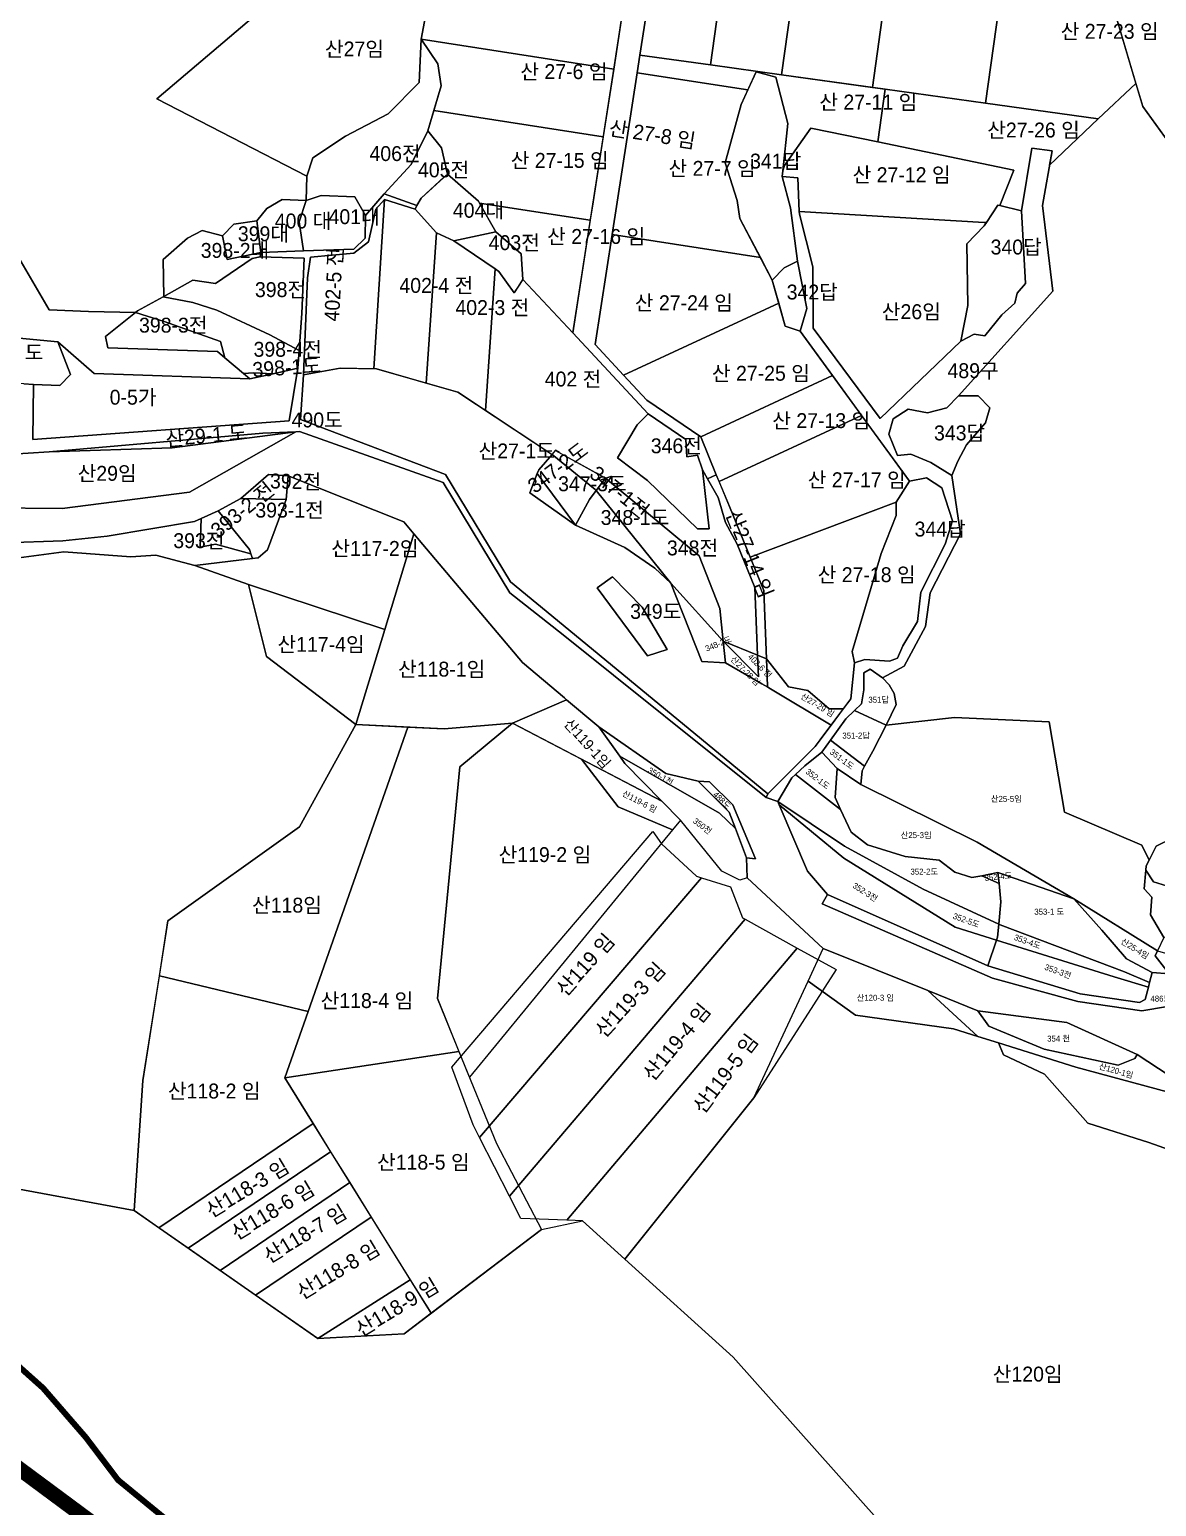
# Model space of a CAD drawing. Header units: metres. Extents: x 425810 to 429904, y 275710 to 280356.
# Drawn here: x 428198 to 428576.4, y 278383.4 to 278879.3 of the extents above; entities that cross this region are included whole.
import ezdxf

# ---------------------------------------------------------------- set-up
doc = ezdxf.new("R2010")
doc.units = ezdxf.units.M
doc.linetypes.add('boundary', pattern=[170, 150, -4, 4, -4, 4, -4])
for name, color, linetype in [('-00-경계_369-1 369 매입(20240430)', 7, 'Continuous'), ('-00-도시계획도로 현황측량경계', 7, 'Continuous'), ('00_지번', 6, 'Continuous'), ('00_지적', 6, 'Continuous')]:
    doc.layers.add(name, color=color, linetype=linetype)
doc.styles.get("Standard").update_dxf_attribs({"font": ''})
doc.styles.get('Standard').set_extended_font_data('Gulim')

msp = doc.modelspace()

# ---------------------------------------------------------------- linework, layer by layer
at = {"layer": '-00-경계_369-1 369 매입(20240430)', "color": 1, "linetype": 'boundary', "flags": 128}
msp.add_lwpolyline([(428568.2, 278277.68, 5, 5, -0.256621), (428516.85, 278290.67, 5, 5, 0), (428504.6, 278302.09, 5, 5, 0), (428496.1, 278302.15, 5, 5, 0), (428456.74, 278329.89, 5, 5, 0), (428428.08, 278337.92, 5, 5, 0), (428400.18, 278336.56, 5, 5, 0), (428393.52, 278342.44, 5, 5, 0), (428360.53, 278339.18, 5, 5, 0), (428354.62, 278333.91, 5, 5, 0), (428339.13, 278332.78, 5, 5, 0), (428328.67, 278336.03, 5, 5, 0), (428326.56, 278335.82, 5, 5, -0.1835), (428248, 278356.97, 5, 5, 0), (428217.51, 278379.09, 5, 5, 0), (428175.02, 278410.59, 5, 5, 0), (428156.03, 278422.22, 5, 5, 0), (428142.35, 278429.28, 5, 5, 0), (428040.45, 278481.59, 5, 5, 0), (427977.64, 278514.83, 5, 5, 0), (427941.57, 278533.23, 5, 5, 0), (427943.15, 278543.65, 5, 5, 0), (427944.74, 278554.21, 5, 5, 0), (427944.8, 278554.24, 5, 5, 0), (427949.67, 278585.84, 5, 5, 0), (427921.6, 278588.92, 5, 5, 0), (427848.94, 278616.01, 5, 5, 0), (427828.56, 278640.7, 5, 5, 0), (427798.74, 278646.62, 5, 5, 0), (427777.67, 278622.48, 5, 5, 0), (427733.55, 278606.06, 5, 5, 0), (427677.3, 278626.99, 5, 5, 0), (427610.58, 278626.99, 5, 5, 0), (427592.4, 278607.6, 5, 5, 0), (427587.84, 278607.71, 5, 5, 0), (427567.97, 278626.99, 5, 5, 0), (427514.13, 278626.99, 5, 5, 0), (427498.57, 278595.16, 5, 5, 0), (427334.49, 278598.47, 5, 5, 0), (427321.51, 278586.38, 5, 5, 0), (427300.15, 278581.28, 5, 5, 0), (427301.99, 278518.95, 5, 5, 0), (427297.86, 278481.07, 5, 5, 0), (427297.44, 278477.16, 5, 5, 0), (427251.4, 278493.07, 5, 5, 0), (427212.92, 278490, 5, 5, 0), (427192.22, 278480.9, 5, 5, 0), (427194.93, 278477.05, 5, 5, 0), (427190.75, 278468.73, 5, 5, 0), (427186.47, 278462.68, 5, 5, 0), (427174.5, 278461.44, 5, 5, 0), (427159.34, 278468.76, 5, 5, 0), (427160.1, 278470.27, 5, 5, 0), (427155.3, 278470.36, 5, 5, 0), (427145.4, 278471.68, 5, 5, 0), (427141.13, 278469.37, 5, 5, 0), (427135.91, 278471.57, 5, 5, 0), (427121.76, 278437.91, 5, 5, 0), (427126.64, 278389.66, 5, 5, 0), (427123.16, 278338.37, 5, 5, 0), (427104.57, 278330.11, 5, 5, 0), (427060.11, 278310.36, 5, 5, 0), (427026.19, 278280.45, 5, 5, 0), (427014.49, 278270.13, 5, 5, 0), (426953.95, 278216.78, 5, 5, 0), (426978.09, 278210.09, 5, 5, 0), (427020.13, 278179.51, 5, 5, 0), (427026.21, 278172.91, 5, 5, 0), (426987.7, 278121.75, 5, 5, 0), (427011.74, 277949.56, 5, 5, 0), (427009.57, 277929.72, 5, 5, 0), (427020.63, 277882.75, 5, 5, 0), (427004.12, 277845.38, 5, 5, 0), (427010.75, 277787.53, 5, 5, 0), (427000.04, 277733.77, 5, 5, 0), (426988.13, 277685.16, 5, 5, 0), (427071.78, 277618.58, 5, 5, 0), (427116.45, 277643.45, 5, 5, 0), (427176.44, 277639.2, 5, 5, 0), (427227.52, 277610.41, 5, 5, 0), (427276.41, 277572.48, 5, 5, 0), (427321.08, 277585.09, 5, 5, 0), (427330.23, 277571.3, 5, 5, 0), (427344, 277550.55, 5, 5, 0), (427365.09, 277566.33, 5, 5, 0), (427375.35, 277574.01, 5, 5, 0), (427398.27, 277600.7, 5, 5, 0), (427494.66, 277583.04, 5, 5, 0), (427544, 277627.17, 5, 5, 0), (427567.47, 277710.99, 5, 5, 0), (427554.42, 277765.36, 5, 5, 0), (427542.06, 277816.86, 5, 5, 0), (427541.14, 277820.68, 5, 5, 0), (427560.72, 277905.61, 5, 5, 0), (427645.9, 277978.09, 5, 5, 0), (427744.53, 278038.63, 5, 5, 0), (427769.87, 278054.19, 5, 5, 0), (427843.22, 278092.11, 5, 5, 0), (427863.42, 278107.41, 5, 5, 0), (427882.74, 278137.91, 5, 5, 0), (427883.96, 278166.41, 5, 5, 0), (427887.32, 278175.35, 5, 5, 0), (427911.39, 278196.86, 5, 5, 0), (427912.01, 278222.73, 5, 5, 0), (427957.75, 278215, 5, 5, 0), (428012.07, 277983.38, 5, 5, 0), (428096.94, 278017.94, 5, 5, 0), (428242.95, 277930.41, 5, 5, 0), (428306.39, 277955.36, 5, 5, 0), (428324.62, 277923.61, 5, 5, 0), (428355.58, 277903.46, 5, 5, 0), (428374.91, 277886.18, 5, 5, 0), (428418.94, 277906.25, 5, 5, 0), (428511.44, 277881.13, 5, 5, 0), (428538.77, 277857.59, 5, 5, 0), (428559.92, 277839.38, 5, 5, 0), (428636.97, 277806.59, 5, 5, 0), (428652.4, 277809.9, 5, 5, 0), (428668.37, 277830.72, 5, 5, 0), (428700.96, 277880.83, 5, 5, 0), (428728.31, 277913.69, 5, 5, 0), (428781.43, 277944.52, 5, 5, 0), (428812, 277973.66, 5, 5, 0), (428825.47, 278025.91, 5, 5, 0), (428800.16, 278143.76, 5, 5, 0), (428770.39, 278292, 5, 5, 0), (428769.49, 278303.13, 5, 5, 0), (428763.5, 278310.16, 5, 5, 0), (428768.71, 278316.82, 5, 5, 0), (428772.3, 278323.95, 5, 5, 0), (428772.95, 278326.25, 5, 5, 0), (428774.61, 278332.28, 5, 5, 0), (428774.99, 278335.62, 5, 5, 0), (428775.27, 278344.56, 5, 5, 0), (428773.29, 278344.11, 5, 5, 0), (428766.79, 278345.34, 5, 5, 0), (428765.8, 278348.33, 5, 5, 0), (428758.91, 278368.99, 5, 5, 0), (428750.66, 278369.36, 5, 5, -0.399832), (428717.94, 278316.64, 5, 5, 0), (428568.21, 278277.68, 5, 5, -0.000062), (428568.2, 278277.68, 0, 0, 0)], format="xyseb", dxfattribs=at)
at = {"layer": '-00-도시계획도로 현황측량경계', "color": 5, "linetype": 'boundary', "const_width": 2, "flags": 128}
msp.add_lwpolyline([(428748.28, 278465.92), (428748.59, 278473.4), (428748.12, 278533.24), (428743.66, 278540.1), (428721.74, 278546.6), (428729.32, 278551.8), (428826.83, 278555.2), (428910.07, 278571.15), (428914.85, 278559.15), (428883.75, 278540.07), (428872.56, 278539.58), (428839.26, 278537.32), (428763.29, 278534.59), (428763.7, 278480.94), (428767.81, 278475.03), (428772.87, 278453.6), (428741.14, 278415.21), (428754.21, 278373.04), (428751.3, 278365.42, -0.374331), (428717.94, 278316.64), (428568.2, 278277.68), (428568.21, 278277.68), (428568.2, 278277.68, -0.256621), (428516.85, 278290.67), (428504.6, 278302.09), (428496.1, 278302.15), (428456.74, 278329.89), (428428.08, 278337.92), (428400.18, 278336.56), (428393.52, 278342.44), (428360.53, 278339.18), (428354.62, 278333.91), (428339.13, 278332.78), (428328.67, 278336.03), (428326.56, 278335.82, -0.1835), (428248, 278356.97), (428217.51, 278379.09), (428175.02, 278410.59), (428156.03, 278422.22), (428142.35, 278429.28), (428040.45, 278481.59), (427977.64, 278514.83), (427941.57, 278533.23), (427944.74, 278554.21), (427958.2, 278560.95), (427994.66, 278530.31), (428040.29, 278499.61), (428073.2, 278484.68), (428101.67, 278473.8), (428121.39, 278469.58), (428183.45, 278440.24), (428202.53, 278423.19), (428216.9, 278406.61), (428227.73, 278392.31), (428241.69, 278380.86), (428265.99, 278361.17), (428272.96, 278356.77), (428294.93, 278350.55), (428312.69, 278349.24), (428319.03, 278353.16), (428323.74, 278358.05), (428327.33, 278361.01), (428336.22, 278362.58), (428344.36, 278359.99), (428358.44, 278355.35), (428364.33, 278354.03), (428369.56, 278356.29), (428386.47, 278360.4), (428401.9, 278363.74), (428412.28, 278363.25), (428421.89, 278360.78), (428431.48, 278357.11), (428438.77, 278353.52, -0.057593), (428447.97, 278352.82), (428457.57, 278354.39), (428467.43, 278353.96), (428481.24, 278348.17), (428490.1, 278341.12), (428500.06, 278328.59), (428513.89, 278310.61), (428526.94, 278303.39), (428534.97, 278300.42), (428541.18, 278300.3), (428552.06, 278297.76), (428579.37, 278305.11), (428589.85, 278309.97), (428591.87, 278312.71), (428606.32, 278321.69), (428620.77, 278330.67), (428640.26, 278337.74), (428665.49, 278338.34), (428674.54, 278341.24), (428684.77, 278345.45), (428689.38, 278345.23), (428699.19, 278340.11), (428725.03, 278334.14), (428738.09, 278356.44), (428722.92, 278402.1), (428717.75, 278417.76), (428720.13, 278438.47), (428736.2, 278454.84)], format="xyb", close=True, dxfattribs=at)
at = {"layer": '00_지적', "linetype": 'Continuous', "flags": 128}
for points in [[(428329.47, 278876.1), (428329.47, 278876.04), (428328.85, 278861.51), (428318.37, 278851.05), (428304.05, 278843.45), (428293.08, 278836.28), (428291.13, 278830.07), (428240.73, 278856.05), (428289.49, 278897.56), (428300.06, 278940.57), (428348.18, 278974.98), (428345.9, 278962.91), (428342.26, 278943.68), (428337.34, 278917.66), (428333.77, 278898.81), (428329.47, 278876.1)], [(428402.97, 278870.71), (428414.07, 278942.29), (428436.33, 278936.48), (428426.71, 278867.41), (428402.97, 278870.71)], [(428426.71, 278867.41), (428436.33, 278936.48), (428450.58, 278932.76), (428460.07, 278932.57), (428450.53, 278864.09), (428426.71, 278867.41)], [(428450.53, 278864.09), (428460.07, 278932.57), (428478.9, 278932.2), (428490.16, 278925.33), (428481.08, 278859.83), (428450.53, 278864.09)], [(428482.87, 278841.58), (428485.32, 278859.24), (428450.53, 278864.09), (428481.08, 278859.83), (428490.16, 278925.33), (428508, 278910.25), (428526.15, 278905.73), (428519.02, 278854.55), (428485.32, 278859.24), (428482.87, 278841.58)], [(428519.02, 278854.55), (428526.15, 278905.73), (428551.17, 278899.5), (428558, 278897.8), (428558.33, 278897.72), (428558.69, 278897.63), (428558.42, 278921.53), (428558.7, 278897.63), (428566.04, 278872.92), (428569.52, 278861.24), (428569.51, 278861.23), (428556.88, 278849.27), (428519.02, 278854.55)], [(428329.51, 278876.03), (428329.47, 278876.1), (428333.77, 278898.81), (428397.69, 278888.92), (428394.14, 278866.01), (428329.51, 278876.03)], [(428331.69, 278845.35), (428326.11, 278834.02), (428317.03, 278824.14), (428310.83, 278816.88), (428307.24, 278823.09), (428295.95, 278823.54), (428290.92, 278821.9), (428291.13, 278830.07), (428293.08, 278836.28), (428304.05, 278843.45), (428318.37, 278851.05), (428328.85, 278861.51), (428329.47, 278876.1), (428335.04, 278867.81), (428336.21, 278860.41), (428331.69, 278845.35)], [(428329.51, 278876.03), (428394.14, 278866.01), (428390.62, 278843.31), (428390.62, 278843.31), (428333.73, 278852.14), (428336.21, 278860.41), (428335.04, 278867.81), (428329.51, 278876.03)], [(428402.05, 278864.78), (428402.97, 278870.71), (428426.71, 278867.41), (428450.53, 278864.09), (428481.08, 278859.83), (428485.32, 278859.24), (428482.87, 278841.58), (428460.38, 278846.23), (428451.47, 278833.68), (428450.92, 278831.82), (428452.62, 278847.78), (428448.65, 278863.36), (428442.02, 278865.13), (428439.17, 278859.02), (428402.05, 278864.78)], [(428393.62, 278810.49), (428402.05, 278864.78), (428439.17, 278859.02), (428436.91, 278854.17), (428431.58, 278834.59), (428435.56, 278821.91), (428436.55, 278815.86), (428443.4, 278802.76), (428393.62, 278810.49)], [(428431.58, 278834.59), (428436.91, 278854.17), (428442.02, 278865.13), (428448.65, 278863.36), (428452.62, 278847.78), (428450.92, 278831.82), (428450.71, 278829.91), (428453.53, 278819.48), (428455.86, 278801.53), (428451.4, 278799.26), (428447.37, 278795.17), (428436.55, 278815.86), (428435.56, 278821.91), (428431.58, 278834.59)], [(428482.87, 278841.58), (428485.32, 278859.24), (428519.02, 278854.55), (428556.88, 278849.27), (428556.88, 278849.27), (428540.54, 278833.8), (428541.39, 278838.6), (428534.51, 278839.5), (428531.09, 278818.39), (428523.78, 278820.2), (428528.51, 278832.14), (428482.87, 278841.58)], [(428331.69, 278845.35), (428333.73, 278852.14), (428390.62, 278843.31), (428386.99, 278819.97), (428386.27, 278815.33), (428349.13, 278821.06), (428348.76, 278821.71), (428338.29, 278830.79), (428336.33, 278839.64), (428331.69, 278845.35)], [(428338.29, 278830.79), (428329.52, 278822.72), (428328.04, 278820.25), (428317.03, 278824.14), (428326.11, 278834.02), (428331.69, 278845.35), (428336.33, 278839.64), (428338.29, 278830.79)], [(428450.71, 278829.91), (428450.92, 278831.82), (428450.92, 278831.82), (428451.47, 278833.68), (428460.38, 278846.23), (428482.87, 278841.58), (428528.51, 278832.14), (428523.78, 278820.2), (428523.13, 278820.35), (428519.31, 278814.53), (428518.59, 278814.57), (428456.46, 278818.18), (428455.99, 278829.53), (428450.71, 278829.91)], [(428455.86, 278801.53), (428453.53, 278819.48), (428450.71, 278829.91), (428455.99, 278829.53), (428456.46, 278818.18), (428456.5, 278817.37), (428460.99, 278799.59), (428461.15, 278779.07), (428483.66, 278748.72), (428510.68, 278774.63), (428515.2, 278777.08), (428518.78, 278776.48), (428524.48, 278783.53), (428528.87, 278787.41), (428529.65, 278790.79), (428532.47, 278793.99), (428531.09, 278818.39), (428534.51, 278839.5), (428541.39, 278838.6), (428538.13, 278820.23), (428541.66, 278791.46), (428509.96, 278756.28), (428506.01, 278752.34), (428499.48, 278750.57), (428493.02, 278751.85), (428487.99, 278748.55), (428486.5, 278743.4), (428489.49, 278736.26), (428493.95, 278736.79), (428500.68, 278733.9), (428507.67, 278729.57), (428510.57, 278710), (428500.39, 278690.21), (428498.84, 278678.84), (428491.7, 278665.53), (428484.44, 278661.6), (428480.25, 278664.57), (428478.19, 278663.32), (428478.13, 278657.61), (428477.39, 278652.86), (428475.01, 278650.62), (428472.14, 278647.91), (428466.96, 278640.66), (428464.09, 278636.64), (428458.3, 278632.06), (428455.22, 278629.23), (428453.96, 278628.07), (428449.21, 278620.11), (428445.31, 278621.46), (428445.93, 278622.65), (428461.85, 278638.64), (428463.5, 278640.86), (428473.73, 278654.55), (428474.98, 278666.71), (428478.43, 278667.76), (428486.74, 278667.23), (428489.46, 278668.3), (428491.2, 278672.4), (428496.2, 278680.5), (428497.3, 278690.41), (428505.43, 278706.52), (428507.87, 278714.4), (428504.36, 278725.48), (428499.17, 278728.77), (428493.51, 278727.62), (428456.81, 278778.06), (428459.01, 278785.66), (428455.86, 278801.53)], [(428337.27, 278829.85), (428338.29, 278830.79), (428348.76, 278821.71), (428349.13, 278821.06), (428354.54, 278811.42), (428340.42, 278808.39), (428334.62, 278811.1), (428327.46, 278819.04), (428328.04, 278820.25), (428329.52, 278822.72), (428337.27, 278829.85)], [(428110.84, 278797.77), (428119.16, 278815.77), (428120.36, 278824.48), (428137.7, 278828.85), (428178.3, 278817.51), (428194.43, 278802.65), (428204.63, 278785.18), (428217.77, 278784.63), (428233.55, 278784.3), (428223.51, 278776.22), (428224.26, 278772.4), (428261.08, 278771.16), (428263.59, 278769.06), (428269.84, 278763.86), (428272, 278762.05), (428219.75, 278763.78), (428207.51, 278774.41), (428189.76, 278776.11), (428167.66, 278785.87), (428124.87, 278791.63), (428110.84, 278797.77)], [(428290.92, 278821.9), (428288.53, 278814.71), (428290.03, 278804.98), (428275.65, 278804.42), (428274.3, 278815.08), (428277.7, 278819.23), (428282.79, 278822.27), (428290.92, 278821.9)], [(428290.92, 278821.9), (428295.95, 278823.54), (428307.24, 278823.09), (428310.83, 278816.88), (428310.65, 278809.3), (428306.9, 278805.58), (428290.03, 278804.98), (428288.53, 278814.71), (428290.92, 278821.9)], [(428306.9, 278804.23), (428311.77, 278808.06), (428314.3, 278819.01), (428317.17, 278822.22), (428313.58, 278765.43), (428302.28, 278765.57), (428290.01, 278763.33), (428291.37, 278795.89), (428292.34, 278802.91), (428306.9, 278804.23)], [(428327.46, 278819.04), (428334.62, 278811.1), (428331.19, 278760.61), (428314.53, 278765.41), (428313.58, 278765.43), (428317.17, 278822.22), (428327.46, 278819.04)], [(428354.54, 278811.42), (428349.13, 278821.06), (428386.27, 278815.33), (428380.4, 278777.47), (428363.68, 278795.41), (428363.13, 278803.99), (428354.54, 278811.42)], [(428510.68, 278774.63), (428513.06, 278786.7), (428512.68, 278807.38), (428518.56, 278813.39), (428519.31, 278814.53), (428523.13, 278820.35), (428523.78, 278820.2), (428531.09, 278818.39), (428532.47, 278793.99), (428529.65, 278790.79), (428528.87, 278787.41), (428524.48, 278783.53), (428518.78, 278776.48), (428515.2, 278777.08), (428510.68, 278774.63)], [(428274.3, 278815.08), (428275.65, 278804.42), (428264.31, 278802.09), (428262.78, 278810.09), (428266.65, 278813.98), (428274.3, 278815.08)], [(428510.68, 278774.63), (428483.66, 278748.72), (428461.15, 278779.07), (428460.99, 278799.59), (428456.5, 278817.37), (428456.46, 278818.18), (428518.59, 278814.57), (428519.31, 278814.53), (428518.56, 278813.39), (428512.68, 278807.38), (428513.06, 278786.7), (428510.68, 278774.63)], [(428275.65, 278804.42), (428275.49, 278802.96), (428272.73, 278802.46), (428260.39, 278794.08), (428252.85, 278795.18), (428243.11, 278789.69), (428242.91, 278802.05), (428251.05, 278809.28), (428255.96, 278811.8), (428262.78, 278810.09), (428264.31, 278802.09), (428275.65, 278804.42)], [(428340.42, 278808.39), (428354.3, 278798.91), (428351.08, 278751.43), (428341.84, 278757.54), (428331.19, 278760.61), (428334.62, 278811.1), (428340.42, 278808.39)], [(428340.42, 278808.39), (428354.54, 278811.42), (428363.13, 278803.99), (428363.68, 278795.41), (428360.76, 278790.85), (428355.55, 278798.06), (428354.3, 278798.91), (428340.42, 278808.39)], [(428449.56, 278787.46), (428397.49, 278763.22), (428387.89, 278773.52), (428393.62, 278810.49), (428443.4, 278802.76), (428447.37, 278795.17), (428449.56, 278787.46)], [(428243.11, 278789.69), (428252.85, 278795.18), (428260.39, 278794.08), (428272.73, 278802.46), (428275.49, 278802.96), (428290.2, 278802.53), (428289.38, 278783.95), (428288.52, 278771.5), (428278.7, 278776.84), (428260.86, 278785.03), (428252.83, 278787.67), (428242.83, 278789.53), (428243.11, 278789.69)], [(428447.37, 278795.17), (428451.4, 278799.26), (428455.86, 278801.53), (428459.01, 278785.66), (428456.81, 278778.06), (428451.74, 278779.73), (428447.37, 278795.17)], [(428430.94, 278673.94), (428429.84, 278684.88), (428422.85, 278702.6), (428391.37, 278728.7), (428375.96, 278737.19), (428375.96, 278737.31), (428374.57, 278738.07), (428373.43, 278736.65), (428351.08, 278751.42), (428351.08, 278751.43), (428354.3, 278798.91), (428355.55, 278798.06), (428360.76, 278790.85), (428362.13, 278792.98), (428363.68, 278795.41), (428380.4, 278777.47), (428405.7, 278750.32), (428402.18, 278746.74), (428402.07, 278746.63), (428395.45, 278735.52), (428405.52, 278727.95), (428422.32, 278711.7), (428426.16, 278711.63), (428423.98, 278731.43), (428425.64, 278728.47), (428429.19, 278722.14), (428431.68, 278713.76), (428435.64, 278706.5), (428441.56, 278691.99), (428442.49, 278669.2), (428430.94, 278673.94)], [(428233.55, 278784.3), (428234.24, 278784.86), (428242.83, 278789.53), (428252.83, 278787.67), (428260.86, 278785.03), (428278.7, 278776.84), (428288.52, 278771.5), (428288.11, 278765.6), (428279.77, 278763.76), (428273.17, 278764.09), (428269.84, 278763.86), (428263.59, 278769.06), (428262.17, 278774.57), (428243.18, 278781.33), (428233.55, 278784.3)], [(428467.63, 278763.18), (428423.37, 278742.61), (428405.3, 278754.83), (428397.49, 278763.21), (428397.49, 278763.22), (428449.56, 278787.46), (428451.74, 278779.73), (428456.81, 278778.06), (428467.63, 278763.18)], [(428233.55, 278784.3), (428243.18, 278781.33), (428262.17, 278774.57), (428263.59, 278769.06), (428261.08, 278771.16), (428224.26, 278772.4), (428223.51, 278776.22), (428233.55, 278784.3)], [(428154.01, 278778.75), (428179.74, 278777.31), (428189.76, 278776.11), (428207.51, 278774.41), (428211.75, 278763.44), (428208.22, 278759.75), (428199.29, 278760.18), (428196.08, 278760.34), (428188.68, 278760.7), (428177.47, 278761.24), (428178.14, 278764.59), (428151.33, 278768.7), (428154.01, 278778.75)], [(428288.11, 278765.6), (428285.2, 278747.92), (428199.12, 278741.62), (428199.29, 278760.18), (428208.22, 278759.75), (428211.75, 278763.44), (428207.51, 278774.41), (428219.75, 278763.78), (428272, 278762.05), (428279.77, 278763.76), (428288.11, 278765.6)], [(428445.87, 278658.49), (428446.78, 278657.94), (428467.17, 278645.77), (428463.5, 278640.86), (428461.85, 278638.64), (428445.93, 278622.65), (428377.15, 278679.38), (428359.53, 278693.91), (428337.72, 278729.86), (428289.02, 278748.34), (428290.01, 278763.33), (428302.28, 278765.57), (428314.53, 278765.41), (428341.84, 278757.54), (428373.44, 278736.61), (428368.97, 278731.43), (428368.5, 278730.21), (428366.01, 278723.72), (428381.35, 278712.86), (428397.84, 278705.4), (428407.94, 278698.5), (428413.39, 278693.38), (428423.75, 278667.11), (428431.66, 278666.73), (428443.89, 278659.67), (428445.87, 278658.49)], [(428269.84, 278763.86), (428273.17, 278764.09), (428279.77, 278763.76), (428272, 278762.05), (428269.84, 278763.86)], [(428423.37, 278742.61), (428467.63, 278763.18), (428477.39, 278749.77), (428429.55, 278727.56), (428428.61, 278729.85), (428423.37, 278742.61)], [(428507.67, 278729.57), (428500.68, 278733.9), (428493.95, 278736.79), (428489.49, 278736.26), (428486.5, 278743.4), (428487.99, 278748.55), (428493.02, 278751.85), (428499.48, 278750.57), (428506.01, 278752.34), (428509.96, 278756.28), (428516.52, 278756.3), (428520.47, 278752.26), (428519.01, 278747.21), (428512.6, 278739.91), (428509.69, 278734.39), (428507.67, 278729.57)], [(428402.07, 278746.63), (428405.7, 278750.32), (428418.42, 278741.7), (428418.72, 278735.86), (428422.28, 278736.43), (428423.98, 278731.43), (428426.16, 278711.63), (428422.32, 278711.7), (428405.52, 278727.95), (428395.45, 278735.52), (428402.07, 278746.63)], [(428429.55, 278727.56), (428477.39, 278749.77), (428493.51, 278727.62), (428489.05, 278720.61), (428439.97, 278702.16), (428432.99, 278719.17), (428429.55, 278727.56)], [(428184.06, 278718.77), (428188.97, 278736.69), (428190.47, 278736.63), (428204.6, 278737.55), (428245.91, 278738.9), (428287.41, 278744.26), (428251.71, 278724.02), (428208.97, 278718.49), (428184.06, 278718.77)], [(428204.6, 278737.55), (428276.28, 278743.76), (428287.41, 278744.26), (428245.91, 278738.9), (428204.6, 278737.55)], [(428368.5, 278730.21), (428368.97, 278731.43), (428373.44, 278736.61), (428387.98, 278724.92), (428388.3, 278724.53), (428386.08, 278721.52), (428381.35, 278712.86), (428368.5, 278730.21)], [(428391.37, 278728.7), (428388.3, 278724.53), (428387.98, 278724.92), (428373.44, 278736.61), (428374.6, 278737.94), (428391.37, 278728.7)], [(428284.84, 278729.51), (428323.72, 278713.98), (428327.09, 278709.99), (428317.32, 278677.88), (428271.5, 278692.98), (428253.55, 278699.33), (428272.86, 278701.67), (428274.73, 278701.9), (428277.92, 278704.64), (428284.13, 278721.55), (428284.84, 278729.51)], [(428268.89, 278721.81), (428278.26, 278729.92), (428284.84, 278729.51), (428284.13, 278721.55), (428268.89, 278721.81)], [(428368.5, 278730.21), (428381.35, 278712.86), (428366.01, 278723.72), (428368.5, 278730.21)], [(428388.3, 278724.53), (428391.37, 278728.7), (428422.85, 278702.6), (428429.84, 278684.88), (428430.94, 278673.94), (428413.39, 278693.38), (428388.3, 278724.53)], [(428442.49, 278669.2), (428441.56, 278691.99), (428435.64, 278706.5), (428431.68, 278713.76), (428429.19, 278722.14), (428425.64, 278728.47), (428428.61, 278729.85), (428432.99, 278719.17), (428439.97, 278702.16), (428444.55, 278691.01), (428445.48, 278668.02), (428442.49, 278669.2)], [(428474.98, 278666.71), (428474.24, 278670.5), (428480.44, 278691.67), (428484, 278703.36), (428489.04, 278716.17), (428489.05, 278720.61), (428493.51, 278727.62), (428499.17, 278728.77), (428504.36, 278725.48), (428507.87, 278714.4), (428505.43, 278706.52), (428497.3, 278690.41), (428496.2, 278680.5), (428491.2, 278672.4), (428489.46, 278668.3), (428486.74, 278667.23), (428478.43, 278667.76), (428474.98, 278666.71)], [(428268.89, 278721.81), (428284.13, 278721.55), (428277.92, 278704.64), (428274.73, 278701.9), (428272.86, 278701.67), (428271.82, 278704.73), (428261.35, 278717.74), (428268.89, 278721.81)], [(428388.3, 278724.53), (428413.39, 278693.38), (428407.94, 278698.5), (428397.84, 278705.4), (428381.35, 278712.86), (428386.08, 278721.52), (428388.3, 278724.53)], [(428445.48, 278668.02), (428444.55, 278691.01), (428439.97, 278702.16), (428489.05, 278720.61), (428489.04, 278716.17), (428484, 278703.36), (428480.44, 278691.67), (428474.24, 278670.5), (428474.98, 278666.71), (428473.73, 278654.55), (428471.25, 278651.23), (428466.49, 278651.21), (428459.39, 278657.36), (428452.81, 278658.58), (428445.48, 278668.02)], [(428255.58, 278715.1), (428261.35, 278717.74), (428271.82, 278704.73), (428272.32, 278703.24), (428260.39, 278706.55), (428255.31, 278705.54), (428255.58, 278715.1)], [(428272.32, 278703.24), (428272.86, 278701.67), (428253.55, 278699.33), (428240.43, 278702.82), (428231.97, 278702.31), (428209.55, 278703.96), (428190.99, 278701.52), (428189.55, 278706.99), (428209.15, 278707.68), (428224.07, 278709.23), (428253.38, 278714.1), (428255.58, 278715.1), (428255.31, 278705.54), (428260.39, 278706.55), (428272.32, 278703.24)], [(428317.32, 278677.88), (428327.09, 278709.99), (428363.55, 278666.83), (428377.65, 278654.88), (428378.34, 278654.3), (428360.19, 278646.38), (428337.24, 278644.52), (428307.6, 278645.95), (428317.32, 278677.88)], [(428405.51, 278668.99), (428388.62, 278691.88), (428393.74, 278695.6), (428403.71, 278685.36), (428412.07, 278671.11), (428405.51, 278668.99)], [(428393.74, 278695.6), (428388.62, 278691.88), (428405.51, 278668.99), (428412.07, 278671.11), (428403.71, 278685.36), (428393.74, 278695.6)], [(428317.32, 278677.88), (428307.6, 278645.95), (428277.55, 278668.8), (428271.5, 278692.98), (428317.32, 278677.88)], [(428431.66, 278666.73), (428423.75, 278667.11), (428413.39, 278693.38), (428430.94, 278673.94), (428431.66, 278666.73)], [(428442.49, 278669.2), (428442.78, 278662.03), (428430.94, 278673.94), (428442.49, 278669.2)], [(428431.66, 278666.73), (428430.94, 278673.94), (428442.78, 278662.03), (428442.49, 278669.2), (428445.48, 278668.02), (428445.85, 278658.89), (428445.87, 278658.49), (428443.89, 278659.67), (428431.66, 278666.73)], [(428445.87, 278658.49), (428445.85, 278658.89), (428445.48, 278668.02), (428452.81, 278658.58), (428459.39, 278657.36), (428466.49, 278651.21), (428471.25, 278651.23), (428467.17, 278645.77), (428446.78, 278657.94), (428445.87, 278658.49)], [(428484.44, 278661.6), (428486.69, 278659.25), (428488.38, 278656.34), (428488.98, 278652.73), (428485.59, 278645.74), (428475.01, 278650.62), (428477.39, 278652.86), (428478.13, 278657.61), (428478.19, 278663.32), (428480.25, 278664.57), (428484.44, 278661.6)], [(428360.19, 278646.38), (428378.34, 278654.3), (428389.21, 278645.14), (428396.17, 278635.32), (428397.9, 278632.87), (428410.31, 278620.22), (428360.19, 278646.38)], [(428342.18, 278536.21), (428283.68, 278527.3), (428291.53, 278549.66), (428325.02, 278645.11), (428337.24, 278644.52), (428360.19, 278646.38), (428342.45, 278631.75), (428334.94, 278553.95), (428342.18, 278536.21)], [(428413.9, 278610.65), (428345.71, 278527.55), (428334.94, 278553.95), (428342.45, 278631.75), (428360.19, 278646.38), (428383.34, 278634.3), (428395.65, 278618.35), (428413.9, 278610.65)], [(428485.59, 278645.74), (428481.13, 278637.04), (428478.36, 278631.95), (428466.96, 278640.66), (428472.14, 278647.91), (428475.01, 278650.62), (428485.59, 278645.74)], [(428485.59, 278645.74), (428508.57, 278648.3), (428540.38, 278646.89), (428545.5, 278616.52), (428571.47, 278605.46), (428573.94, 278600.37), (428572.98, 278598.49), (428572.86, 278597.05), (428572.32, 278590.83), (428574.89, 278587.96), (428574.38, 278582.08), (428578.91, 278574.45), (428576.77, 278569.98), (428548.7, 278587.42), (428516.25, 278606.46), (428477.12, 278625.88), (428477.53, 278630.43), (428478.36, 278631.95), (428481.13, 278637.04), (428485.59, 278645.74)], [(428241.59, 278561.59), (428244.48, 278580), (428288.68, 278611.6), (428307.6, 278645.95), (428325.02, 278645.11), (428291.53, 278549.66), (428241.59, 278561.59)], [(428396.17, 278635.32), (428389.21, 278645.14), (428411.67, 278629.56), (428422.5, 278626.94), (428432.96, 278616.58), (428435.04, 278611.06), (428429.73, 278616.2), (428396.17, 278635.32)], [(428464.09, 278636.64), (428469.23, 278631.15), (428468.48, 278621.45), (428470.34, 278617.49), (428455.22, 278629.23), (428458.3, 278632.06), (428464.09, 278636.64)], [(428466.96, 278640.66), (428478.36, 278631.95), (428477.53, 278630.43), (428477.12, 278625.88), (428469.23, 278631.15), (428464.09, 278636.64), (428466.96, 278640.66)], [(428413.9, 278610.65), (428395.65, 278618.35), (428383.34, 278634.3), (428410.31, 278620.22), (428416.55, 278613.87), (428413.9, 278610.65)], [(428410.31, 278620.22), (428397.9, 278632.87), (428396.17, 278635.32), (428429.73, 278616.2), (428435.04, 278611.06), (428438.73, 278601.24), (428439, 278594.5), (428436.45, 278593.7), (428430.48, 278596.74), (428416.55, 278613.87), (428410.31, 278620.22)], [(428477.12, 278625.88), (428516.25, 278606.46), (428548.7, 278587.42), (428523.16, 278596.26), (428517.72, 278595.21), (428514.42, 278594.55), (428508.68, 278596.44), (428503.47, 278600.43), (428492.01, 278601.62), (428479.36, 278605.57), (428473.84, 278609.86), (428470.34, 278617.49), (428468.48, 278621.45), (428469.23, 278631.15), (428477.12, 278625.88)], [(428435.04, 278611.06), (428432.96, 278616.58), (428422.5, 278626.94), (428426.32, 278626.76), (428434.19, 278619.05), (428441.73, 278600.89), (428438.73, 278601.24), (428435.04, 278611.06)], [(428455.22, 278629.23), (428470.34, 278617.49), (428473.84, 278609.86), (428479.36, 278605.57), (428492.01, 278601.62), (428503.47, 278600.43), (428508.68, 278596.44), (428514.42, 278594.55), (428517.72, 278595.21), (428523.55, 278592.57), (428524.18, 278586.39), (428523.46, 278578.93), (428498.12, 278590.73), (428471.65, 278605.17), (428449.21, 278620.11), (428453.96, 278628.07), (428455.22, 278629.23)], [(428449.67, 278619.02), (428449.21, 278620.11), (428471.65, 278605.17), (428498.12, 278590.73), (428523.46, 278578.93), (428523.03, 278574.53), (428522.7, 278573.56), (428508.81, 278577.9), (428471.38, 278601.09), (428449.67, 278619.02)], [(428465.95, 278588.86), (428459.22, 278596.69), (428449.67, 278619.02), (428471.38, 278601.09), (428508.81, 278577.9), (428522.7, 278573.56), (428519.77, 278564.96), (428465.95, 278588.86)], [(428410.21, 278605.93), (428421.91, 278595.06), (428423.59, 278594.54), (428349.12, 278507.3), (428346.92, 278511.59), (428339.79, 278530.97), (428407.27, 278610.03), (428410.21, 278605.93)], [(428572.86, 278597.05), (428575.4, 278593.14), (428603.07, 278584.61), (428594.52, 278577.57), (428589.41, 278575.89), (428581.57, 278574.82), (428578.91, 278574.45), (428574.38, 278582.08), (428574.89, 278587.96), (428572.32, 278590.83), (428572.86, 278597.05)], [(428433.4, 278591.52), (428437.45, 278581.1), (428438.26, 278580.64), (428359.17, 278487.64), (428349.12, 278507.3), (428423.59, 278594.54), (428433.4, 278591.52)], [(428517.72, 278595.21), (428523.16, 278596.26), (428523.55, 278592.57), (428517.72, 278595.21)], [(428523.16, 278596.26), (428548.7, 278587.42), (428558.06, 278576.88), (428566.39, 278567.33), (428575.02, 278562.71), (428574.11, 278559.34), (428565.69, 278562.95), (428523.93, 278578.7), (428523.46, 278578.93), (428524.18, 278586.39), (428523.55, 278592.57), (428523.16, 278596.26)], [(428558.06, 278576.88), (428548.7, 278587.42), (428576.77, 278569.98), (428575.95, 278568.25), (428580.7, 278562.21), (428575.02, 278562.71), (428566.39, 278567.33), (428558.06, 278576.88)], [(428455.76, 278570.93), (428378.41, 278479.58), (428363, 278480.15), (428359.17, 278487.64), (428438.26, 278580.64), (428455.76, 278570.93)], [(428523.46, 278578.93), (428523.93, 278578.7), (428565.69, 278562.95), (428574.11, 278559.34), (428573.7, 278557.8), (428562.15, 278561.24), (428522.7, 278573.56), (428523.03, 278574.53), (428523.46, 278578.93)], [(428519.77, 278564.96), (428522.7, 278573.56), (428562.15, 278561.24), (428573.7, 278557.8), (428572.6, 278553.69), (428570.68, 278552.58), (428550.76, 278555.54), (428519.77, 278564.96)], [(428468.85, 278563.66), (428441.25, 278520.68), (428397.9, 278466.46), (428383.64, 278479.38), (428381.25, 278479.47), (428378.41, 278479.58), (428455.76, 278570.93), (428468.85, 278563.66)], [(428459.42, 278559.8), (428464.53, 278570.79), (428499.67, 278556.61), (428516.39, 278541.27), (428508.23, 278543.8), (428475.38, 278548.4), (428459.42, 278559.8)], [(428576.77, 278569.98), (428584.15, 278567.87), (428587.36, 278567.6), (428580.7, 278562.21), (428575.95, 278568.25), (428576.77, 278569.98)], [(428233.1, 278482.78), (428236.07, 278526.44), (428241.59, 278561.59), (428291.53, 278549.66), (428283.68, 278527.3), (428293.18, 278512.04), (428241.41, 278477), (428233.1, 278482.78)], [(428499.67, 278556.61), (428516.42, 278549.84), (428520.14, 278544.67), (428538.73, 278536.92), (428563.59, 278531.63), (428569.14, 278533.86), (428569.96, 278535.16), (428595.29, 278518.46), (428549.36, 278530.93), (428523.41, 278539.07), (428516.39, 278541.27), (428499.67, 278556.61)], [(428516.42, 278549.84), (428546.36, 278545.87), (428569.96, 278535.16), (428569.14, 278533.86), (428563.59, 278531.63), (428538.73, 278536.92), (428520.14, 278544.67), (428516.42, 278549.84)], [(428523.41, 278539.07), (428549.36, 278530.93), (428595.29, 278518.46), (428645.86, 278485.12), (428644.27, 278480.66), (428573.89, 278505.66), (428553.36, 278512.07), (428538.8, 278528.59), (428525.09, 278535.11), (428523.41, 278539.07)], [(428283.68, 278527.3), (428342.18, 278536.21), (428354.77, 278505.32), (428369.86, 278476.44), (428332.84, 278448.28), (428293.18, 278512.04), (428283.68, 278527.3)], [(428299.1, 278502.52), (428251.26, 278470.14), (428241.41, 278477), (428293.18, 278512.04), (428299.1, 278502.52)], [(428305.54, 278492.17), (428262.03, 278462.64), (428251.26, 278470.14), (428299.1, 278502.52), (428305.54, 278492.17)], [(428312.73, 278480.61), (428273.92, 278454.37), (428262.03, 278462.64), (428305.54, 278492.17), (428312.73, 278480.61)], [(428325.85, 278459.52), (428294.78, 278439.85), (428273.92, 278454.37), (428312.73, 278480.61), (428325.85, 278459.52)], [(428332.84, 278448.28), (428323.74, 278441.36), (428294.78, 278439.85), (428325.85, 278459.52), (428332.84, 278448.28)]]:
    msp.add_lwpolyline(points, close=True, dxfattribs=at)
for points in [[(428414.07, 278942.29), (428402.97, 278870.71), (428402.05, 278864.78), (428393.62, 278810.49), (428387.89, 278773.52), (428397.49, 278763.21), (428397.49, 278763.22), (428397.49, 278763.21), (428397.49, 278763.22), (428405.3, 278754.83), (428423.37, 278742.61), (428428.61, 278729.85), (428425.64, 278728.47), (428423.98, 278731.43), (428422.28, 278736.43), (428418.72, 278735.86), (428418.42, 278741.7), (428405.7, 278750.32), (428380.4, 278777.47), (428394.14, 278866.01), (428398.36, 278893.21)], [(428289.49, 278897.56), (428240.73, 278856.05), (428291.13, 278830.07), (428290.92, 278821.9), (428282.79, 278822.27), (428277.7, 278819.23), (428274.3, 278815.08), (428266.65, 278813.98), (428262.78, 278810.09), (428255.96, 278811.8), (428251.05, 278809.28), (428242.91, 278802.05), (428243.11, 278789.69), (428242.83, 278789.53), (428234.24, 278784.86), (428233.55, 278784.3), (428217.77, 278784.63), (428204.63, 278785.18), (428194.43, 278802.65)], [(428713.19, 278886.73), (428701.86, 278854.92), (428655.47, 278847.41), (428646.16, 278840.68), (428631.92, 278830.39), (428603.43, 278809.8), (428582.02, 278839.36), (428571.85, 278853.41), (428569.51, 278861.27), (428558.7, 278897.63)], [(428594.09, 278613.81), (428576.34, 278605.07), (428573.94, 278600.37), (428571.47, 278605.46), (428545.5, 278616.52), (428540.38, 278646.89), (428508.57, 278648.3), (428485.59, 278645.74), (428488.98, 278652.73), (428488.38, 278656.34), (428486.69, 278659.25), (428484.44, 278661.6), (428491.7, 278665.53), (428498.84, 278678.84), (428500.39, 278690.21), (428510.57, 278710), (428507.67, 278729.57), (428509.69, 278734.39), (428512.6, 278739.91), (428519.01, 278747.21), (428520.47, 278752.26), (428516.52, 278756.3), (428509.96, 278756.28), (428541.66, 278791.46), (428538.13, 278820.23), (428541.39, 278838.6), (428540.54, 278833.8), (428556.88, 278849.27), (428569.51, 278861.23), (428569.52, 278861.24), (428571.85, 278853.41), (428582.02, 278839.36)], [(428196.08, 278760.34), (428199.29, 278760.18), (428199.12, 278741.62), (428285.2, 278747.92), (428288.11, 278765.6), (428288.52, 278771.5), (428289.38, 278783.95), (428290.2, 278802.53), (428275.49, 278802.96), (428275.65, 278804.42), (428290.03, 278804.98), (428306.9, 278805.58), (428310.65, 278809.3), (428310.83, 278816.88), (428317.03, 278824.14), (428317.03, 278824.14), (428328.04, 278820.25), (428327.46, 278819.04), (428317.17, 278822.22), (428314.3, 278819.01), (428311.77, 278808.06), (428306.9, 278804.23), (428292.34, 278802.91), (428291.37, 278795.89), (428290.01, 278763.33), (428289.02, 278748.34), (428337.72, 278729.86), (428359.53, 278693.91), (428377.15, 278679.38), (428445.93, 278622.65), (428445.31, 278621.46), (428377.22, 278676.05), (428359.28, 278690.23), (428336.92, 278727.24), (428288.6, 278744.33), (428287.41, 278744.26), (428276.28, 278743.76), (428204.6, 278737.55), (428190.47, 278736.63)], [(428184.06, 278718.77), (428208.97, 278718.49), (428251.71, 278724.02), (428287.41, 278744.26), (428288.6, 278744.33), (428336.92, 278727.24), (428359.28, 278690.23), (428377.22, 278676.05), (428445.31, 278621.46), (428449.21, 278620.11), (428449.67, 278619.02), (428459.22, 278596.69), (428465.95, 278588.86), (428464.16, 278585.78), (428521.3, 278560.76), (428549.98, 278553.01), (428571.5, 278549.87), (428580.08, 278551.26)], [(428595.29, 278518.46), (428569.96, 278535.16), (428546.36, 278545.87), (428516.42, 278549.84), (428499.67, 278556.61), (428464.53, 278570.79), (428439, 278594.5), (428438.73, 278601.24), (428441.73, 278600.89), (428434.19, 278619.05), (428426.32, 278626.76), (428422.5, 278626.94), (428411.67, 278629.56), (428389.21, 278645.14), (428378.34, 278654.3), (428377.65, 278654.88), (428363.55, 278666.83), (428327.09, 278709.99), (428323.72, 278713.98), (428284.84, 278729.51), (428278.26, 278729.92), (428268.89, 278721.81), (428261.35, 278717.74), (428253.38, 278714.1), (428224.07, 278709.23), (428209.15, 278707.68), (428189.55, 278706.99)], [(428190.99, 278701.52), (428209.55, 278703.96), (428231.97, 278702.31), (428240.43, 278702.82), (428253.55, 278699.33), (428271.5, 278692.98), (428277.55, 278668.8), (428307.6, 278645.95), (428288.68, 278611.6), (428244.48, 278580), (428236.07, 278526.44), (428233.1, 278482.78), (428174.42, 278493.62)], [(428603.07, 278584.61), (428575.4, 278593.14), (428572.86, 278597.05), (428572.98, 278598.49), (428573.94, 278600.37), (428576.34, 278605.07), (428594.09, 278613.81)], [(428580.08, 278551.26), (428571.5, 278549.87), (428549.98, 278553.01), (428521.3, 278560.76), (428464.16, 278585.78), (428465.95, 278588.86), (428465.95, 278588.86), (428519.77, 278564.96), (428550.76, 278555.54), (428570.68, 278552.58), (428572.6, 278553.69), (428573.7, 278557.8), (428574.11, 278559.34), (428575.02, 278562.71), (428580.7, 278562.21)], [(428531.61, 278324.17), (428434.24, 278433.56), (428397.9, 278466.46), (428441.25, 278520.68), (428459.42, 278559.8), (428475.38, 278548.4), (428508.23, 278543.8), (428516.39, 278541.27), (428523.41, 278539.07), (428523.41, 278539.07), (428525.09, 278535.11), (428538.8, 278528.59), (428553.36, 278512.07), (428573.89, 278505.66), (428644.27, 278480.66)], [(428531.61, 278324.17), (428434.24, 278433.56), (428397.9, 278466.46), (428441.25, 278520.68), (428459.42, 278559.8), (428475.38, 278548.4), (428508.23, 278543.8), (428516.39, 278541.27), (428523.41, 278539.07), (428523.41, 278539.07), (428525.09, 278535.11), (428538.8, 278528.59), (428553.36, 278512.07), (428573.89, 278505.66), (428644.27, 278480.66)], [(428174.42, 278493.62), (428233.1, 278482.78), (428294.78, 278439.85), (428323.74, 278441.36), (428369.86, 278476.44), (428383.64, 278479.38), (428397.9, 278466.46), (428434.24, 278433.56), (428531.61, 278324.17)]]:
    msp.add_lwpolyline(points, dxfattribs=at)

# ---------------------------------------------------------------- texts
at = {"layer": '00_지번'}
for s, height, p in [('산 27-23 임', 5, (428544.24, 278876.2)), ('산27임', 5, (428297.19, 278870.28)), ('산 27-6 임', 5, (428362.79, 278862.68)), ('산 27-11 임', 5, (428463.19, 278852.45)), ('산27-26 임', 5, (428519.57, 278843.06)), ('406전', 5, (428312.14, 278835.16)), ('405전', 5, (428328.43, 278829.69)), ('산 27-15 임', 5, (428359.57, 278832.87)), ('산 27-7 임', 5, (428412.55, 278830.19)), ('341답', 5, (428439.94, 278832.63)), ('산 27-12 임', 5, (428474.36, 278828.06)), ('401대', 5, (428298.4, 278813.97)), ('404대', 5, (428340.14, 278816.12)), ('400 대', 5, (428280.34, 278812.53)), ('399대', 5, (428267.94, 278808.24)), ('403전', 5, (428352.18, 278805.25)), ('산 27-16 임', 5, (428371.8, 278807.33)), ('398-2대', 5, (428255.48, 278802.64)), ('340답', 5, (428520.71, 278803.78)), ('398전', 5, (428273.68, 278789.48)), ('402-4 전', 5, (428322.19, 278790.89)), ('산 27-24 임', 5, (428401.25, 278785.08)), ('342답', 5, (428452.24, 278788.68)), ('402-3 전', 5, (428341, 278783.46)), ('산26임', 5, (428484.18, 278782.08)), ('398-3전', 5, (428234.76, 278777.55)), ('398-4전', 5, (428273.21, 278769.45)), ('396 도', 5, (428183.64, 278768.39)), ('402 전', 5, (428370.99, 278759.46)), ('산 27-25 임', 5, (428427.12, 278761.4)), ('489구', 5, (428506.24, 278762.27)), ('0-5가', 5, (428224.91, 278753.36)), ('490도', 5, (428286, 278745.72)), ('산 27-13 임', 5, (428447.39, 278745.5)), ('343답', 5, (428501.71, 278741.37)), ('산27-1도', 5, (428348.77, 278735.31)), ('346전', 5, (428406.6, 278737.04)), ('산29임', 5, (428214.14, 278727.8)), ('산 27-17 임', 5, (428459.31, 278725.64)), ('347-3도', 5, (428375.48, 278724.3)), ('393-1전', 5, (428273.81, 278715.46)), ('348-1도', 5, (428389.78, 278712.97)), ('393전', 5, (428246.27, 278705.2)), ('344답', 5, (428495.19, 278709.09)), ('산117-2임', 5, (428299.32, 278702.58)), ('348전', 5, (428412.02, 278702.76)), ('산 27-18 임', 5, (428462.64, 278693.77)), ('349도', 5, (428399.67, 278681.44)), ('산117-4임', 5, (428281.25, 278670.38)), ('산118-1임', 5, (428321.75, 278662.06)), ('351답', 2, (428479.67, 278653.29)), ('351-2답', 2, (428470.93, 278641.25)), ('산25-5임', 2, (428520.81, 278620)), ('산25-3임', 2, (428490.52, 278607.83)), ('산119-2 임', 5, (428355.5, 278599.79)), ('352-2도', 2, (428493.81, 278595.58)), ('산118임', 5, (428272.71, 278582.82)), ('353-1 도', 2, (428535.4, 278582.12)), ('산118-4 임', 5, (428295.73, 278550.78)), ('산120-3 임', 2, (428475.73, 278553.23)), ('486도', 2, (428574.39, 278552.94)), ('354 천', 2, (428539.71, 278539.52)), ('산118-2 임', 5, (428244.46, 278520.41)), ('산118-5 임', 5, (428314.68, 278496.52)), ('산120임', 5, (428521.44, 278425.38))]:
    msp.add_text(s, height=height, dxfattribs=at).set_placement(p)
for s, height, rotation, p in [('산 27-8 임', 5, 351, (428392.3, 278843.93)), ('402-5 전', 5, 87, (428301.92, 278781.19)), ('398-1도', 5, 4, (428273.04, 278762.57)), ('산29-1 도', 5, 5, (428243.89, 278739.32)), ('347-2도', 5, 37, (428367.68, 278723.33)), ('392전', 5, 359, (428278.7, 278725.24)), ('347-1전', 5, 321, (428385.63, 278729.34)), ('393-2 전', 5, 39, (428261.39, 278708.33)), ('산27-14 임', 5, 292, (428431.69, 278716.74)), ('348-2도', 2, 22, (428425.39, 278670.41)), ('산27-28 임', 2, 315, (428433.24, 278667.65)), ('402-6 전', 2, 315, (428439.02, 278668.48)), ('산27-29 임', 2, 329, (428456.71, 278654.86)), ('산119-1임', 3.5, 312, (428377.19, 278646.03)), ('351-1도', 2, 323, (428466.51, 278636.3)), ('350-1천', 2, 330, (428405.39, 278630.02)), ('352-1도', 2, 322, (428458.41, 278629.78)), ('산119-6 임', 2, 332, (428396.83, 278622.18)), ('488도', 2, 315, (428427.32, 278622.23)), ('350천', 2, 323.0336, (428420.59, 278613.15)), ('352-3전', 2, 327.2314, (428474.16, 278591.37)), ('352-4도', 2, 6, (428518.83, 278593.41)), ('352-5도', 2, 340, (428507.87, 278580.87)), ('산119 임', 5, 48.028, (428377.97, 278554.25)), ('353-4도', 2, 340, (428528.38, 278573.75)), ('산25-4임', 2, 328, (428564.24, 278572.62)), ('산119-3 임', 5, 47.5181, (428390.99, 278540.37)), ('353-3전', 2, 340, (428538.65, 278563.73)), ('산119-4 임', 5, 50.3303, (428407.25, 278525.83)), ('산119-5 임', 5, 52.8874, (428424.26, 278514.87)), ('산120-1임', 2, 344, (428556.88, 278530.39)), ('산118-3 임', 5, 30.9486, (428259.06, 278480.16)), ('산118-6 임', 5, 30.9486, (428267.58, 278472.66)), ('산118-7 임', 5, 30.9486, (428278.43, 278464.85)), ('산118-8 임', 5, 30.9486, (428289.57, 278452.71)), ('산118-9 임', 5, 30.9486, (428309.32, 278440.22))]:
    msp.add_text(s, height=height, rotation=rotation, dxfattribs=at).set_placement(p)

doc.saveas('drawing.dxf')
